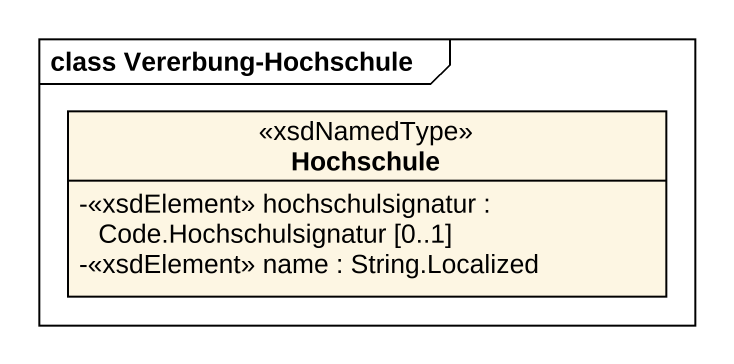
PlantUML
@startuml
mainframe class Vererbung-Hochschule
hide circle
hide empty members
skinparam classAttributeIconSize 0
class Hochschule <<xsdNamedType>> {
  -<<xsdElement>> hochschulsignatur : Code.Hochschulsignatur [0..1]
  -<<xsdElement>> name : String.Localized
}
@enduml
